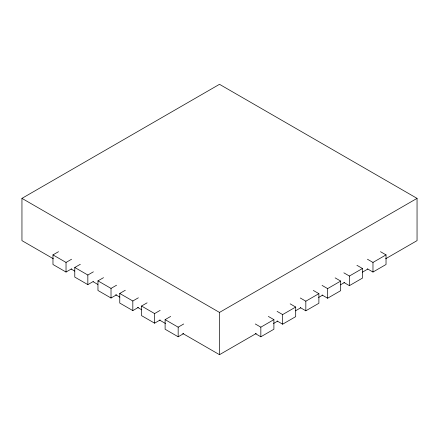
<?xml version="1.0" encoding="UTF-8"?>
<svg xmlns="http://www.w3.org/2000/svg" width="439" height="439" viewBox="0 0 439 439"><rect width="100%" height="100%" fill="white"/><g stroke="black" fill="none" stroke-linecap="round" stroke-linejoin="round"><path stroke-width="0.66" d="M53.393 258.785L21.95 240.632L21.95 198.368L219.5 84.315L417.05 198.368L417.05 240.632L385.607 258.785M71.579 268.838L66.031 272.037L52.971 264.498L52.971 254.894L58.519 251.695M52.971 254.894L66.031 262.434L71.579 259.235M93.381 281.426L87.838 284.626L74.778 277.091L74.778 267.483L80.326 264.283M74.778 267.483L87.838 275.023L93.381 271.823M116.571 294.81L111.023 298.015L97.963 290.475L97.963 280.872L103.511 277.667M97.963 280.872L111.023 288.412L116.571 285.207M138.367 307.399L132.819 310.598L119.759 303.058L119.759 293.455L125.307 290.25M119.759 293.455L132.819 300.995L138.367 297.79M160.153 319.976L154.605 323.175L141.545 315.636L141.545 306.032L147.092 302.828M141.545 306.032L154.605 313.572L160.153 310.368M183.716 333.58L178.168 336.779L165.113 329.239L165.113 319.636L170.656 316.437M165.113 319.636L178.168 327.176L183.716 323.977M21.95 198.368L219.5 312.425L417.05 198.368M255.289 323.971L260.837 327.17L273.898 319.63L273.898 329.239L260.837 336.779L255.289 333.574M277.097 311.383L282.639 314.582L295.699 307.042L295.699 316.651L282.639 324.191L277.097 320.986M300.281 297.993L305.829 301.198L318.884 293.658L318.884 303.261L305.829 310.801L300.281 307.602M322.078 285.41L327.626 288.615L340.68 281.075L340.68 290.678L327.626 298.218L322.078 295.019M343.863 272.833L349.411 276.038L362.466 268.498L362.466 278.101L349.411 285.641L343.863 282.436M367.427 259.229L372.974 262.429L386.035 254.889L386.035 264.498L372.974 272.037L367.427 268.833M182.717 333.448L219.5 354.685L256.283 333.448M273.486 323.516L277.64 321.118M295.436 310.845L300.775 307.761M318.571 297.488L322.725 295.09M340.521 284.812L344.675 282.414M362.471 272.142L367.811 269.058M380.487 251.69L386.035 254.889M356.923 265.293L362.466 268.498M335.138 277.871L340.68 281.075M313.342 290.453L318.884 293.658M290.157 303.843L295.699 307.042M268.35 316.431L273.898 319.63M71.189 269.058L74.751 271.115M93.139 281.734L97.886 284.472M115.682 294.745L119.836 297.143M137.632 307.421L141.786 309.819M159.582 320.091L165.514 323.516M372.974 262.429L372.974 272.037M349.411 276.038L349.411 285.641M327.626 288.615L327.626 298.218M305.829 301.198L305.829 310.801M282.639 314.582L282.639 324.191M260.837 327.17L260.837 336.779M219.5 312.425L219.5 354.685M178.168 327.176L178.168 336.779M154.605 313.572L154.605 323.175M132.819 300.995L132.819 310.598M111.023 288.412L111.023 298.015M87.838 275.023L87.838 284.626M66.031 262.434L66.031 272.037"/></g></svg>
